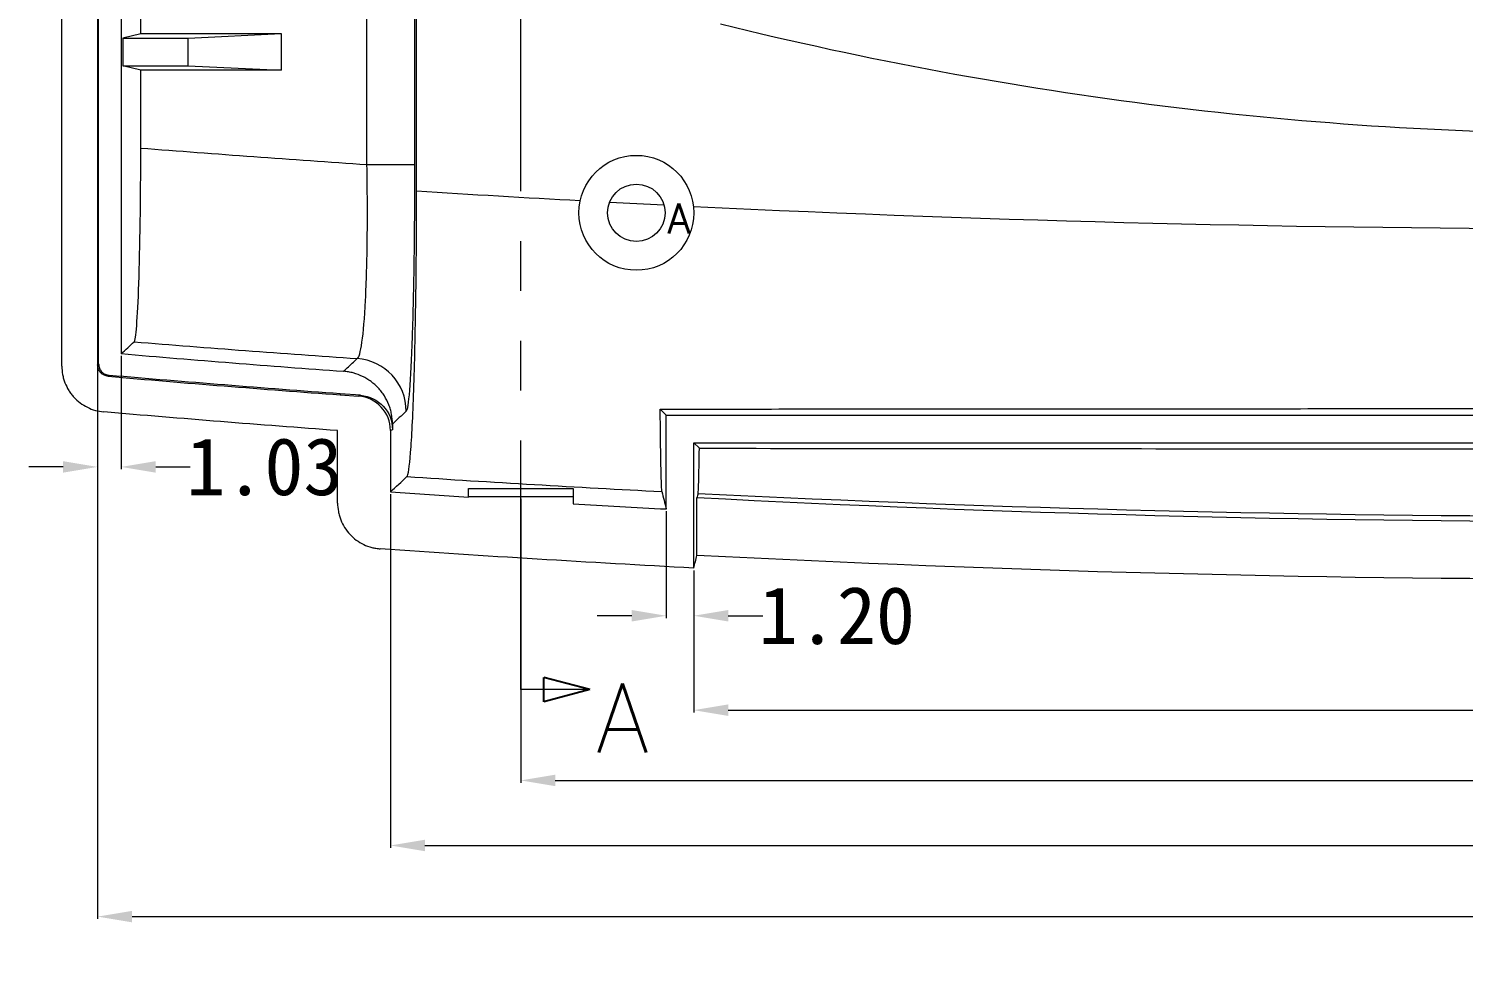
# Model space of a CAD drawing. Extents: x 28 to 864, y 245 to 592.
# Drawn here: x 286.2 to 348.6, y 327.7 to 368 of the extents above; entities that cross this region are included whole.
import ezdxf

# ---------------------------------------------------------------- set-up
doc = ezdxf.new("R2010")
doc.units = 0
doc.header["$MEASUREMENT"] = 0
doc.linetypes.add('PHANTOM', pattern=[2.5, 1.25, -0.25, 0.25, -0.25, 0.25, -0.25])
doc.layers.add('10', color=7, linetype='Continuous')
doc.layers.add('TOP', color=7, linetype='Continuous')
doc.styles.add('blockfont', font='simplex.shx', dxfattribs={"bigfont": 'bigfont'})
doc.dimstyles.new('2', dxfattribs={"dimtxt": 2.5, "dimasz": 1.5, "dimexe": 0.1, "dimexo": 0.1, "dimgap": 0.1, "dimtad": 0, "dimzin": 0, "dimdsep": 46, "dimtxsty": 'Standard', "dimcen": 0, "dimclrd": 4, "dimclre": 4, "dimclrt": 3, "dimadec": 1, "dimazin": 0, "dimtfac": 1, "dimtofl": 0, "dimtmove": 0, "dimatfit": 3, "dimfxl": 0.18, "dimtolj": 1, "dimtzin": 0, "dimlwd": 9, "dimlwe": 9, "dimarcsym": 0})

# ---------------------------------------------------------------- blocks, each defined once
blk = doc.blocks.new('ASSORTED_DRAFT2')
at = {"color": 13}
for p, q in [((317.381, 339.208, 317.381), (315.381, 339.744)), ((315.381, 338.672), (315.381, 339.744)), ((317.381, 339.208, 317.381), (315.381, 338.672))]:
    blk.add_line(p, q, dxfattribs=at)
blk = doc.blocks.new('*D182')
at = {"color": 4, "linetype": 'Continuous', "lineweight": 9}
for p, q in [((315.136, 344.399), (315.136, 338.216)), ((395.136, 344.399), (395.136, 338.216)), ((316.636, 338.316), (350.895, 338.316)), ((393.636, 338.316), (359.845, 338.316))]:
    blk.add_line(p, q, dxfattribs=at)
for points in [[(316.636, 338.566), (316.636, 338.066), (315.136, 338.316)], [(393.636, 338.566), (393.636, 338.066), (395.136, 338.316)]]:
    blk.add_solid(points, dxfattribs=at)
at = {"layer": 'Defpoints', "color": 0, "linetype": 'Continuous', "lineweight": 9}
for p in [(315.136, 344.499), (395.136, 344.499), (395.136, 338.316)]:
    blk.add_point(p, dxfattribs=at)
at = {"color": 3, "linetype": 'Continuous', "lineweight": 9, "insert": (355.37, 338.316), "char_height": 2.5, "attachment_point": 5}
blk.add_mtext('\\A1;80.00', dxfattribs=at)
blk = doc.blocks.new('*D185')
at = {"color": 4, "linetype": 'Continuous', "lineweight": 9}
for p, q in [((313.936, 346.968), (313.936, 342.324)), ((315.136, 344.399), (315.136, 342.324)), ((312.436, 342.424), (310.936, 342.424)), ((316.636, 342.424), (318.136, 342.424))]:
    blk.add_line(p, q, dxfattribs=at)
for points in [[(312.436, 342.674), (312.436, 342.174), (313.936, 342.424)], [(316.636, 342.674), (316.636, 342.174), (315.136, 342.424)]]:
    blk.add_solid(points, dxfattribs=at)
at = {"layer": 'Defpoints', "color": 0, "linetype": 'Continuous', "lineweight": 9}
for p in [(313.936, 347.068), (315.136, 344.499), (315.136, 342.424)]:
    blk.add_point(p, dxfattribs=at)
at = {"color": 3, "linetype": 'Continuous', "lineweight": 9, "insert": (321.361, 342.424), "char_height": 2.5, "attachment_point": 5}
blk.add_mtext('\\A1;1.20', dxfattribs=at)
blk = doc.blocks.new('*D188')
at = {"color": 4, "linetype": 'Continuous', "lineweight": 9}
for p, q in [((307.61, 347.504), (307.61, 335.16)), ((402.661, 347.504), (402.661, 335.16)), ((309.11, 335.26), (350.244, 335.26)), ((401.161, 335.26), (360.027, 335.26))]:
    blk.add_line(p, q, dxfattribs=at)
for points in [[(309.11, 335.51), (309.11, 335.01), (307.61, 335.26)], [(401.161, 335.51), (401.161, 335.01), (402.661, 335.26)]]:
    blk.add_solid(points, dxfattribs=at)
at = {"layer": 'Defpoints', "color": 0, "linetype": 'Continuous', "lineweight": 9}
for p in [(307.61, 347.604), (402.661, 347.604), (402.661, 335.26)]:
    blk.add_point(p, dxfattribs=at)
at = {"color": 3, "linetype": 'Continuous', "lineweight": 9, "insert": (355.136, 335.26), "char_height": 2.5, "attachment_point": 5}
blk.add_mtext('\\A1;95.05', dxfattribs=at)
blk = doc.blocks.new('*D189')
at = {"color": 4, "linetype": 'Continuous', "lineweight": 9}
for p, q in [((301.937, 347.712), (301.937, 332.329)), ((408.334, 347.712), (408.334, 332.329)), ((303.437, 332.429), (349.619, 332.429)), ((406.834, 332.429), (360.652, 332.429))]:
    blk.add_line(p, q, dxfattribs=at)
for points in [[(303.437, 332.679), (303.437, 332.179), (301.937, 332.429)], [(406.834, 332.679), (406.834, 332.179), (408.334, 332.429)]]:
    blk.add_solid(points, dxfattribs=at)
at = {"layer": 'Defpoints', "color": 0, "linetype": 'Continuous', "lineweight": 9}
for p in [(301.937, 347.812), (408.334, 347.812), (408.334, 332.429)]:
    blk.add_point(p, dxfattribs=at)
at = {"color": 3, "linetype": 'Continuous', "lineweight": 9, "insert": (355.136, 332.429), "char_height": 2.5, "attachment_point": 5}
blk.add_mtext('\\A1;106.40', dxfattribs=at)
blk = doc.blocks.new('*D190')
at = {"color": 4, "linetype": 'Continuous', "lineweight": 9}
for p, q in [((289.194, 353.24), (289.194, 329.235)), ((421.077, 353.24), (421.077, 329.235)), ((290.694, 329.335), (349.619, 329.335)), ((419.577, 329.335), (360.652, 329.335))]:
    blk.add_line(p, q, dxfattribs=at)
for points in [[(290.694, 329.585), (290.694, 329.085), (289.194, 329.335)], [(419.577, 329.585), (419.577, 329.085), (421.077, 329.335)]]:
    blk.add_solid(points, dxfattribs=at)
at = {"layer": 'Defpoints', "color": 0, "linetype": 'Continuous', "lineweight": 9}
for p in [(289.194, 353.34), (421.077, 353.34), (421.077, 329.335)]:
    blk.add_point(p, dxfattribs=at)
at = {"color": 3, "linetype": 'Continuous', "lineweight": 9, "insert": (355.136, 329.335), "char_height": 2.5, "attachment_point": 5}
blk.add_mtext('\\A1;131.88', dxfattribs=at)
blk = doc.blocks.new('*D191')
at = {"color": 4, "linetype": 'Continuous', "lineweight": 9}
for p, q in [((290.225, 353.726), (290.225, 348.799)), ((289.194, 353.24), (289.194, 348.799)), ((287.694, 348.899), (286.194, 348.899)), ((291.725, 348.899), (293.225, 348.899))]:
    blk.add_line(p, q, dxfattribs=at)
for points in [[(287.694, 349.149), (287.694, 348.649), (289.194, 348.899)], [(291.725, 349.149), (291.725, 348.649), (290.225, 348.899)]]:
    blk.add_solid(points, dxfattribs=at)
at = {"layer": 'Defpoints', "color": 0, "linetype": 'Continuous', "lineweight": 9}
for p in [(289.194, 353.34), (290.225, 353.826), (290.225, 348.899)]:
    blk.add_point(p, dxfattribs=at)
at = {"color": 3, "linetype": 'Continuous', "lineweight": 9, "insert": (296.45, 348.899), "char_height": 2.5, "attachment_point": 5}
blk.add_mtext('\\A1;1.03', dxfattribs=at)

msp = doc.modelspace()

# ---------------------------------------------------------------- linework, layer by layer
at = {"layer": '10', "color": 7, "linetype": 'Continuous', "lineweight": 9}
for p, q in [((303.073, 360.893), (303.073, 520.464)), ((289.194, 516.568), (289.194, 353.34)), ((289.238, 353.38), (289.238, 516.528)), ((287.636, 353.285), (287.636, 377.804)), ((290.225, 376.304), (290.225, 353.826)), ((291.071, 367.748), (291.071, 376.304)), ((300.915, 362.041), (300.915, 376.304)), ((302.985, 376.304), (302.985, 362.041)), ((291.071, 367.748), (290.294, 367.554)), ((293.136, 367.554), (297.178, 367.754)), ((297.178, 367.754), (297.178, 366.154)), ((290.294, 367.554), (290.294, 366.354)), ((290.294, 367.554), (293.136, 367.554)), ((293.136, 366.354), (293.136, 367.554)), ((291.071, 366.16), (290.294, 366.354)), ((290.294, 366.354), (293.136, 366.354)), ((291.071, 362.759), (291.071, 366.16)), ((293.136, 366.354), (297.178, 366.154)), ((302.985, 362.041), (300.915, 362.041)), ((299.753, 352.079), (299.749, 352.036)), ((299.749, 352.036), (300.547, 351.977)), ((300.634, 352.015), (299.753, 352.079)), ((300.547, 351.977), (300.634, 352.015)), ((313.936, 351.154), (313.676, 351.414)), ((313.936, 347.068), (313.936, 351.154)), ((313.936, 351.154), (357.191, 351.154)), ((299.636, 347.329), (299.636, 350.481)), ((302.024, 350.519), (301.937, 350.482)), ((301.937, 350.482), (301.937, 347.812)), ((302.024, 350.765), (302.024, 350.519)), ((315.136, 344.499), (315.136, 349.954)), ((315.136, 349.954), (357.191, 349.954)), ((315.136, 349.954), (315.379, 349.711)), ((305.335, 347.604), (305.335, 347.954)), ((305.335, 347.954), (309.883, 347.954)), ((309.883, 347.954), (309.886, 347.604)), ((305.335, 347.604), (305.335, 347.582)), ((309.886, 347.604), (305.335, 347.604)), ((309.886, 347.604), (309.886, 347.298)), ((315.275, 345.052), (315.275, 347.557))]:
    msp.add_line(p, q, dxfattribs=at)
at = {"layer": '10', "color": 1, "linetype": 'PHANTOM', "lineweight": 9, "ltscale": 8.673454}
msp.add_line((307.61, 339.208), (307.61, 447.626), dxfattribs=at)
at = {"layer": '10', "color": 1, "linetype": 'Continuous', "lineweight": 9}
msp.add_line((310.61, 339.208), (307.61, 339.208), dxfattribs=at)
at = {"layer": '10', "color": 7, "linetype": 'Continuous', "lineweight": 9}
for radius in [2.5, 1.25]:
    msp.add_circle((312.636, 359.954), radius, dxfattribs=at)
for radius, start, end in [(758.286, 265.08933, 265.822204), (759.316, 265.052589, 265.816997), (763.373, 266.003886, 266.25949), (763.373, 266.601711, 266.906188)]:
    msp.add_arc((355.136, 1109.329), radius, start, end, dxfattribs=at)
at = {"layer": '10', "color": 7, "linetype": 'Continuous', "lineweight": 9, "extrusion": (0, 0, -1)}
msp.add_arc((-355.136, 1109.329), 759.273, 274.183003, 274.944389, dxfattribs=at)
at = {"layer": '10', "color": 7, "linetype": 'Continuous', "lineweight": 9, "extrusion": (-6.70362e-16, -5.60665e-33, -1)}
for radius, start, end in [(760.875, 274.183003, 274.951557), (762.815, 267.004683, 272.995317), (765.875, 272.993797, 274.016234), (765.316, 267.014483, 272.985517)]:
    msp.add_arc((-355.136, 1109.329), radius, start, end, dxfattribs=at)
at = {"layer": '10', "color": 7, "linetype": 'Continuous', "lineweight": 9, "extrusion": (-6.70362e-16, -5.60664e-33, -1)}
msp.add_ellipse((355.134, 363.005), major_axis=(547.321, 0), ratio=0.008727, start_param=4.595072, end_param=4.606299, dxfattribs=at)
at = {"layer": '10', "color": 7, "linetype": 'Continuous', "lineweight": 9, "extrusion": (-6.70362e-16, -5.60665e-33, -1)}
msp.add_ellipse((355.136, 370.904), major_axis=(-547.33, 0), ratio=0.008727, start_param=4.81848, end_param=4.829708, dxfattribs=at)
at = {"layer": '10', "color": 7, "linetype": 'Continuous', "lineweight": 9}
for centre, major_axis, ratio, start_param, end_param in [((300.322, 351.32), (1.567, -1.684), 0.998865, 0.822058, 2.319535), ((300.436, 350.481), (-1.38, -0.591), 0.999279, 2.737406, 4.23464)]:
    msp.add_ellipse(centre, major_axis=major_axis, ratio=ratio, start_param=start_param, end_param=end_param, dxfattribs=at)
at = {"layer": '10', "color": 7, "linetype": 'Continuous', "lineweight": 9, "extrusion": (0, 0, -1)}
msp.add_ellipse((300.524, 350.518), major_axis=(-1.38, -0.591), ratio=0.999279, start_param=2.048545, end_param=3.545779, dxfattribs=at)
at = {"layer": '10', "color": 7, "linetype": 'Continuous', "lineweight": 9}
for points, knots in [([(316.293, 368.175), (329.057, 365.028), (341.952, 363.409), (361.506, 363.391), (368.094, 363.793), (381.141, 365.401), (387.593, 366.601), (393.978, 368.175)], [0, 0, 0, 0, 0.5, 0.5, 0.75, 0.75, 1, 1, 1, 1]), ([(290.784, 354.34), (290.822, 354.375), (290.86, 354.615), (290.929, 355.483), (290.961, 356.108), (291.04, 358.426), (291.071, 360.57), (291.071, 362.759)], [0, 0, 0, 0, 0.25, 0.25, 0.5, 0.5, 1, 1, 1, 1]), ([(300.488, 353.613), (300.641, 353.678), (300.773, 354.604), (300.89, 356.925), (300.916, 357.849), (300.938, 359.867), (300.934, 360.944), (300.915, 362.041)], [0, 0, 0, 0, 0.5, 0.5, 0.75, 0.75, 1, 1, 1, 1]), ([(302.985, 362.041), (302.985, 360.649), (302.976, 359.284), (302.94, 356.724), (302.913, 355.551), (302.812, 352.598), (302.718, 351.41), (302.621, 351.32)], [0, 0, 0, 0, 0.25, 0.25, 0.5, 0.5, 1, 1, 1, 1]), ([(302.652, 348.478), (302.708, 348.531), (302.763, 348.886), (302.865, 350.17), (302.911, 351.093), (302.989, 353.373), (303.02, 354.738), (303.062, 357.682), (303.073, 359.281), (303.073, 360.893)], [0, 0, 0, 0, 0.25, 0.25, 0.5, 0.5, 0.75, 0.75, 1, 1, 1, 1]), ([(395.15, 360.22), (381.845, 359.574), (368.507, 359.249), (341.765, 359.249), (328.427, 359.574), (315.122, 360.22)], [0, 0, 0, 0, 0.5, 0.5, 1, 1, 1, 1]), ([(289.194, 353.34), (289.202, 353.347), (289.209, 353.353), (289.216, 353.36), (289.224, 353.367), (289.231, 353.373), (289.238, 353.38)], [0, 0, 0, 0, 0.499766, 0.499766, 0.499766, 1, 1, 1, 1]), ([(289.651, 352.842), (289.589, 352.847), (289.529, 352.864), (289.446, 352.905), (289.42, 352.921), (289.37, 352.958), (289.347, 352.979), (289.305, 353.025), (289.287, 353.049), (289.254, 353.102), (289.24, 353.13), (289.206, 353.216), (289.194, 353.278), (289.194, 353.34)], [0, 0, 0, 0, 0.25, 0.25, 0.375, 0.375, 0.5, 0.5, 0.625, 0.625, 0.75, 0.75, 1, 1, 1, 1]), ([(289.238, 353.38), (289.238, 353.318), (289.25, 353.257), (289.283, 353.17), (289.297, 353.142), (289.33, 353.09), (289.349, 353.065), (289.39, 353.019), (289.413, 352.999), (289.463, 352.962), (289.489, 352.945), (289.572, 352.904), (289.633, 352.887), (289.695, 352.882)], [0, 0, 0, 0, 0.25, 0.25, 0.375, 0.375, 0.5, 0.5, 0.625, 0.625, 0.75, 0.75, 1, 1, 1, 1]), ([(299.893, 353.058), (299.947, 353.108), (300, 353.157), (300.053, 353.207), (300.198, 353.342), (300.343, 353.477), (300.488, 353.613)], [0, 0, 0, 0, 0.269009, 0.269009, 0.269009, 1, 1, 1, 1]), ([(287.636, 353.285), (287.636, 353.16), (287.647, 353.038), (287.681, 352.856), (287.695, 352.796), (287.729, 352.677), (287.749, 352.618), (287.817, 352.445), (287.872, 352.335), (287.969, 352.178), (288.004, 352.127), (288.079, 352.028), (288.119, 351.98), (288.244, 351.843), (288.336, 351.761), (288.533, 351.612), (288.64, 351.547), (288.861, 351.438), (288.976, 351.394), (289.214, 351.327), (289.338, 351.304), (289.462, 351.294)], [0, 0, 0, 0, 0.125, 0.125, 0.1875, 0.1875, 0.25, 0.25, 0.375, 0.375, 0.4375, 0.4375, 0.5, 0.5, 0.625, 0.625, 0.75, 0.75, 0.875, 0.875, 1, 1, 1, 1]), ([(289.695, 352.882), (289.689, 352.877), (289.683, 352.871), (289.677, 352.866), (289.669, 352.858), (289.66, 352.85), (289.651, 352.842)], [0, 0, 0, 0, 0.399888, 0.399888, 0.399888, 1, 1, 1, 1]), ([(302.024, 350.765), (302.024, 350.91), (302.011, 351.053), (301.971, 351.263), (301.955, 351.332), (301.915, 351.47), (301.892, 351.539), (301.813, 351.74), (301.748, 351.868), (301.634, 352.049), (301.593, 352.108), (301.505, 352.222), (301.459, 352.278), (301.312, 352.435), (301.206, 352.53), (301.033, 352.658), (300.973, 352.698), (300.849, 352.772), (300.786, 352.806), (300.593, 352.899), (300.459, 352.949), (300.25, 353.005), (300.179, 353.02), (300.037, 353.044), (299.965, 353.053), (299.893, 353.058)], [0, 0, 0, 0, 0.125, 0.125, 0.1875, 0.1875, 0.25, 0.25, 0.375, 0.375, 0.4375, 0.4375, 0.5, 0.5, 0.625, 0.625, 0.6875, 0.6875, 0.75, 0.75, 0.875, 0.875, 0.9375, 0.9375, 1, 1, 1, 1]), ([(313.676, 351.414), (317.118, 351.417), (320.566, 351.421), (327.471, 351.426), (330.929, 351.429), (336.122, 351.431), (337.855, 351.432), (341.321, 351.433), (343.053, 351.434), (348.248, 351.435), (351.71, 351.436), (358.63, 351.436), (362.088, 351.435), (369, 351.433), (372.454, 351.432), (379.359, 351.429), (382.809, 351.426), (389.706, 351.421), (393.152, 351.417), (396.595, 351.414)], [0, 0, 0, 0, 0.125, 0.125, 0.25, 0.25, 0.3125, 0.3125, 0.375, 0.375, 0.5, 0.5, 0.625, 0.625, 0.75, 0.75, 0.875, 0.875, 1, 1, 1, 1]), ([(313.749, 347.827), (313.735, 347.882), (313.722, 348.223), (313.697, 349.451), (313.686, 350.318), (313.676, 351.414)], [0, 0, 0, 0, 0.5, 0.5, 1, 1, 1, 1]), ([(315.323, 347.747), (315.333, 347.786), (315.343, 347.971), (315.361, 348.63), (315.37, 349.106), (315.379, 349.711)], [0, 0, 0, 0, 0.5, 0.5, 1, 1, 1, 1]), ([(315.379, 349.711), (318.675, 349.707), (321.978, 349.704), (328.598, 349.698), (331.913, 349.695), (338.556, 349.691), (341.884, 349.69), (348.533, 349.688), (351.855, 349.688), (358.494, 349.688), (361.812, 349.688), (368.442, 349.69), (371.754, 349.691), (378.375, 349.695), (381.682, 349.698), (388.292, 349.704), (391.594, 349.707), (394.893, 349.711)], [0, 0, 0, 0, 0.125, 0.125, 0.25, 0.25, 0.375, 0.375, 0.5, 0.5, 0.625, 0.625, 0.75, 0.75, 0.875, 0.875, 1, 1, 1, 1]), ([(315.323, 347.747), (328.561, 347.088), (341.832, 346.757), (368.44, 346.757), (381.71, 347.088), (394.948, 347.747)], [0, 0, 0, 0, 0.5, 0.5, 1, 1, 1, 1]), ([(299.636, 347.329), (299.636, 347.203), (299.648, 347.079), (299.682, 346.895), (299.697, 346.835), (299.731, 346.715), (299.752, 346.655), (299.821, 346.48), (299.877, 346.369), (300.009, 346.158), (300.087, 346.057), (300.257, 345.875), (300.35, 345.792), (300.551, 345.644), (300.66, 345.579), (300.885, 345.472), (301.001, 345.429), (301.183, 345.381), (301.245, 345.367), (301.369, 345.347), (301.432, 345.339), (301.495, 345.335)], [0, 0, 0, 0, 0.125, 0.125, 0.1875, 0.1875, 0.25, 0.25, 0.375, 0.375, 0.5, 0.5, 0.625, 0.625, 0.75, 0.75, 0.875, 0.875, 0.9375, 0.9375, 1, 1, 1, 1])]:
    msp.add_open_spline(points, degree=3, knots=knots, dxfattribs=at)
for points in [[(300.915, 362.041), (297.629, 362.26), (294.347, 362.5), (291.071, 362.759)], [(310.19, 360.474), (307.817, 360.603), (305.445, 360.743), (303.073, 360.893)], [(313.842, 360.283), (313.051, 360.322), (312.26, 360.363), (311.47, 360.405)], [(290.225, 353.826), (290.411, 353.998), (290.598, 354.169), (290.784, 354.34)], [(290.784, 354.34), (294.014, 354.078), (297.249, 353.836), (300.488, 353.613)], [(302.621, 351.32), (302.422, 351.135), (302.223, 350.95), (302.024, 350.765)], [(301.937, 347.812), (302.175, 348.034), (302.413, 348.256), (302.652, 348.478)], [(302.652, 348.478), (306.348, 348.235), (310.047, 348.018), (313.749, 347.827)], [(313.749, 347.827), (313.811, 347.574), (313.873, 347.321), (313.936, 347.068)], [(315.323, 347.747), (315.307, 347.683), (315.291, 347.62), (315.275, 347.557)], [(315.136, 344.499), (315.182, 344.683), (315.229, 344.868), (315.275, 345.052)]]:
    msp.add_open_spline(points, degree=3, dxfattribs=at)

# ---------------------------------------------------------------- block references
at = {"layer": 'TOP', "color": 1, "linetype": 'Continuous', "lineweight": 9}
msp.add_blockref('ASSORTED_DRAFT2', (-6.771, 0), dxfattribs=at)

# ---------------------------------------------------------------- texts
at = {"layer": 'TOP', "color": 1, "linetype": 'Continuous', "lineweight": 9, "attachment_point": 7, "line_spacing_factor": 0.903614, "style": 'blockfont'}
for insert, char_height in [((313.987, 359.058), 1.298), ((310.881, 336.477), 3)]:
    msp.add_mtext('\\W01.000;A', dxfattribs=dict(at, insert=insert, char_height=char_height))

# ---------------------------------------------------------------- dimensions: what is measured, and where the dimension line sits
at = {"linetype": 'Continuous', "lineweight": 9}
for base, p1, p2, picture, middle in [((290.225, 348.899), (289.194, 353.34), (290.225, 353.826), '*D191', (296.45, 348.899)), ((421.077, 329.335), (289.194, 353.34), (421.077, 353.34), '*D190', (355.136, 329.335)), ((408.334, 332.429), (301.937, 347.812), (408.334, 347.812), '*D189', (355.136, 332.429)), ((402.661, 335.26), (307.61, 347.604), (402.661, 347.604), '*D188', (355.136, 335.26)), ((315.136, 342.424), (313.936, 347.068), (315.136, 344.499), '*D185', (321.361, 342.424))]:
    dim = msp.add_linear_dim(base=base, p1=p1, p2=p2, dimstyle='2', dxfattribs=at)
    dim.commit()
    dim.dimension.update_dxf_attribs({"geometry": picture, "text_midpoint": middle})
dim = msp.add_linear_dim(base=(395.136, 338.316), p1=(315.136, 344.499), p2=(395.136, 344.499), dimstyle='2', dxfattribs=at)
dim.commit()
dim.dimension.update_dxf_attribs({"geometry": '*D182', "text_midpoint": (355.37, 338.316), "dimtype": 160})

doc.saveas('drawing.dxf')
